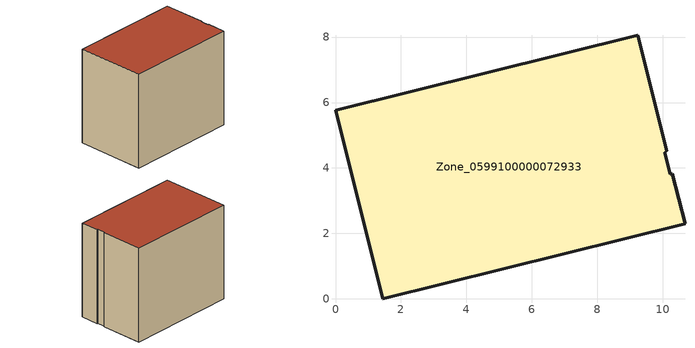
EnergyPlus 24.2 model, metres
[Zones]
Zone_0599100000072933
 floor ground (C_G): 10.05,4.47 10.22,3.81 10.3,3.83 10.68,2.3 1.44,0 0,5.77 9.24,8.06 10.12,4.52 z0
 wall outside (C_F): 1.44,0 10.68,2.3 10.3,3.83 10.22,3.81 10.05,4.47 10.12,4.52 9.24,8.06 0,5.77 1.44,0 z0:8.16
 roof outside (C_R): 10.05,4.47 10.12,4.52 9.24,8.06 0,5.77 1.44,0 10.68,2.3 10.3,3.83 10.22,3.81 z8.16
[BUILDING]
Pand.0599100000072933: North Axis=0; Terrain=City; Loads Convergence Tolerance Value=0.04; Temperature Convergence Tolerance Value=0.4; Solar Distribution=FullExterior; Maximum Number of Warmup Days=25; Minimum Number of Warmup Days=1
[Site:Location]
Rotterdam.The.Hague.AP_ZH_NLD Design_Conditions: Latitude=51.96; Longitude=4.45; Time Zone=1; Elevation=-4.5
[SITE:GROUNDTEMPERATURE:BUILDINGSURFACE]
18, 18, 18, 18, 18, 18, 18, 18, 18, 18, 18, 18
[MATERIAL] Thermal Absorptance=0.9; Solar Absorptance=0.7; Visible Absorptance=0.7
Name | Roughness | Thickness | Conductivity | Density | Specific Heat
G.TI.1965-1974 | MediumSmooth | 0.15 | 0.882353 | 540 | 1210
F.TI.1965-1974 | Rough | 0.3 | 0.697674 | 1920 | 840
R.TI.1965-1974 | MediumRough | 0.2 | 0.232558 | 1500 | 1000
[CONSTRUCTION]
C_G: G.TI.1965-1974
C_F: F.TI.1965-1974
C_R: R.TI.1965-1974
[ZONE]
Zone_0599100000072933: Type=1; Multiplier=1; Ceiling Height=Autocalculate; Volume=Autocalculate; Floor Area=autocalculate; Part of Total Floor Area=Yes
[ZONEINFILTRATION:DESIGNFLOWRATE]
Infil_Zone_0599100000072933: Zone or ZoneList or Space or SpaceList=Zone_0599100000072933; Schedule=AlwaysOn; Design Flow Rate Calculation Method=Flow/Area; Flow Rate per Floor Area=0.003; Constant Term Coefficient=1; Temperature Term Coefficient=0; Velocity Term Coefficient=0; Velocity Squared Term Coefficient=0
[HVACTEMPLATE:ZONE:IDEALLOADSAIRSYSTEM]
Zone_0599100000072933: Maximum Heating Supply Air Temperature=50; Minimum Cooling Supply Air Temperature=13; Maximum Heating Supply Air Humidity Ratio=0.0156; Minimum Cooling Supply Air Humidity Ratio=0.0077; Heating Limit=NoLimit; Cooling Limit=NoLimit; Dehumidification Control Type=ConstantSensibleHeatRatio; Cooling Sensible Heat Ratio=0.7; Dehumidification Setpoint=60; Humidification Control Type=None; Humidification Setpoint=30; Outdoor Air Method=None; Outdoor Air Flow Rate per Person=0.00944; Outdoor Air Flow Rate per Zone Floor Area=0; Outdoor Air Flow Rate per Zone=0; Demand Controlled Ventilation Type=None; Outdoor Air Economizer Type=NoEconomizer; Heat Recovery Type=None; Sensible Heat Recovery Effectiveness=0.7; Latent Heat Recovery Effectiveness=0.65
[ZONECONTROL:THERMOSTAT]
ThermostatControl_Zone_0599100000072933: Zone or ZoneList=Zone_0599100000072933; Control Type Schedule=DualSetpointControlType; Control 1=Thermostat_Zone_0599100000072933; Temperature Difference Between Cutout And Setpoint=0
[THERMOSTATSETPOINT:DUALSETPOINT]
Thermostat_Zone_0599100000072933: Heating Setpoint Temperature Schedule=HeatingSetpoint_Zone_0599100000072933; Cooling Setpoint Temperature Schedule=CoolingSetpoint_Zone_0599100000072933
[SCHEDULE:COMPACT]
HeatingSetpoint_Zone_0599100000072933: Through: 12/31, For: AllDays, Until: 24:00, 21
CoolingSetpoint_Zone_0599100000072933: Through: 12/31, For: AllDays, Until: 24:00, 24
DualSetpointControlType: Through: 12/31, For: AllDays, Until: 24:00, 4
AlwaysOn: Through: 12/31, For: AllDays, Until: 24:00, 1
